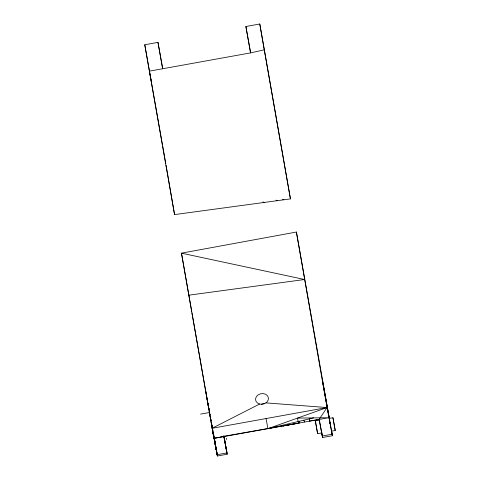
<?xml version="1.0" encoding="UTF-8"?>
<svg xmlns="http://www.w3.org/2000/svg" width="480" height="480" viewBox="0 0 480 480"><rect width="100%" height="100%" fill="white"/><g stroke="black" fill="none" stroke-linecap="round" stroke-linejoin="round"><path stroke-width="0.72" d="M216.48 450.972L216.33 450.21L216.564 451.692L215.388 445.464M214.302 439.188L213.984 437.334L214.302 439.314M309.642 418.842L309.396 421.158L328.962 417.702L297.486 418.104L298.452 423.168L283.2 425.916L319.116 419.4L327.024 407.55L296.406 232.038L181.47 253.164L213.948 438.378L298.452 423.168L299.67 422.91L299.31 421.272M227.19 454.224L223.872 435.882L227.19 454.224L217.362 456L217.038 454.314M217.032 454.254L216.564 451.614L217.11 454.698L226.944 452.922L223.806 436.47L213.948 438.378L209.748 414.282M259.59 404.052A6.504 5.328 -10.8 0 1 258 394.956A6.504 5.328 -10.8 0 1 268.398 397.77A6.504 5.328 -10.8 0 1 259.59 404.052L212.022 428.298L327.024 407.55L332.406 435.732L322.572 437.508L319.116 419.4L316.89 419.466M266.022 418.554L267.948 428.658L327.024 407.55L265.992 402.894M267.948 428.658L313.662 417.894M151.32 81.222L149.4 71.142L250.518 52.902L264.3 49.83M250.518 52.902L245.886 26.508L259.776 24L290.442 198.9L174.552 214.59L144.768 44.748L157.974 42.366L162.726 68.574M200.616 414.108L209.532 412.5L209.256 410.988M212.334 428.7L211.908 425.142M213.696 435.336L217.11 454.698M213.924 435.684L213.15 432.912M213.942 438.072L214.368 437.994L215.424 445.86M215.814 437.736L217.26 437.472M220.878 436.824L222.324 436.56M322.026 432.876L317.628 433.668L316.332 426.738L315.33 420.912L319.734 420.12M329.268 418.398L332.94 417.738L335.232 430.494L331.56 431.154L322.656 381.732L329.328 418.572M214.596 440.964L214.734 440.37L214.842 440.988M215.022 443.352L215.046 442.152M215.424 445.596C215.136 443.268 215.91 446.778 215.316 445.002M216.336 450.564L216.492 451.35M216.732 452.58L217.338 454.656L213.69 435.726L213.888 436.794M223.77 436.302L283.734 425.736M188.682 295.2L304.578 279.51L181.47 253.164L191.694 311.43M214.83 442.254L215.34 443.808L215.208 443.088M276.018 200.154L277.398 200.67M262.854 201.918L264.252 202.446M282.534 199.242L283.92 199.788M303.894 420.192L304.536 422.034M216.024 448.386L216.24 449.67M335.232 430.494L332.94 417.738M332.406 435.732L331.482 430.59L332.118 434.25L322.29 436.026L319.968 423.378M226.398 449.916L224.106 437.166M213.84 436.65L212.802 431.706L215.76 447.444L214.41 439.974L214.638 441.426M315.33 420.912L316.032 424.578M329.316 418.692L330.15 423.582M215.028 442.824L215.184 443.574M214.452 440.274L214.818 442.194M212.61 430.104L212.88 431.508M211.734 424.668L211.962 425.868L211.722 424.512M245.886 26.508L250.638 52.716M319.248 419.028L319.5 420.348M144.768 44.748L162.426 144.564M216.162 449.208L216.282 449.844M329.49 419.526L329.7 420.654M214.5 440.064L214.71 441.192M209.76 413.718L209.892 414.438M210.228 416.25L210.462 417.534M330.06 422.598L330.252 423.66M316.128 425.106L316.524 427.284M214.974 442.602L215.262 444.192M329.724 420.504L296.406 232.038M224.046 436.392L224.838 440.808M207.57 401.502L205.362 389.136M207.834 402.936L208.092 404.376M208.986 409.32L208.224 405.09L208.992 409.404M210.258 416.346L210.504 417.708M211.002 420.432L210.75 419.07L210.978 420.588M214.08 437.454L214.332 438.858M214.8 441.42L214.59 440.256L214.824 441.654M215.484 445.404L215.76 446.952M208.506 407.064L207.708 402.654L208.98 409.92M208.77 408.534L209.04 410.004M209.304 411.474L209.97 415.146M210.234 416.616L210.498 418.086M211.698 424.698L211.962 426.168M212.628 429.846L212.892 431.316M215.364 444.726L216.21 449.442M316.626 427.842L317.628 433.668M210.738 419.25L210.99 420.666M215.106 443.808L215.274 444.762M214.044 437.37L214.29 438.75M209.244 410.844L209.502 412.284M216.006 448.308L216.39 450.468M207.054 398.634L207.552 401.442M207.804 402.852L208.056 404.256M208.308 405.66L208.554 407.064M208.806 408.468L209.058 409.872M209.31 411.276L209.514 412.428M209.76 413.742L209.988 415.014M330.072 422.562L330.306 423.918M330.498 424.866L330.756 426.318M259.776 24L290.442 198.9M321.648 432.366L322.572 437.508M157.974 42.366L162.606 68.76M215.01 442.584L215.826 447.228M216.306 449.97L217.362 456M212.676 429.51L212.934 430.968M212.208 427.278L212.454 428.682M162.684 146.04L165.786 163.716M166.044 165.186L167.334 172.554M191.958 312.906L207.648 402.18M209.238 411.378L209.49 412.83M215.856 447.492L216.12 448.98M319.878 422.886L319.512 420.75M226.416 438.264L226.632 439.5M215.658 446.892L215.712 447.204M214.422 439.968L214.554 440.718L214.506 440.412M167.46 173.292L168.222 177.708M168.342 178.404L174.552 214.59M215.286 444.822L215.466 445.956M214.854 442.392L215.028 443.562M214.254 438.93L214.308 439.278M210.27 416.538L210.36 417.126M216.672 452.184L216.726 452.604M261.372 404.232A6.504 5.328 -10.8 0 1 264.684 403.638M216.03 447.636L215.862 448.026L216.03 447.636M214.806 442.146L214.68 441.402L214.806 442.146"/></g></svg>
